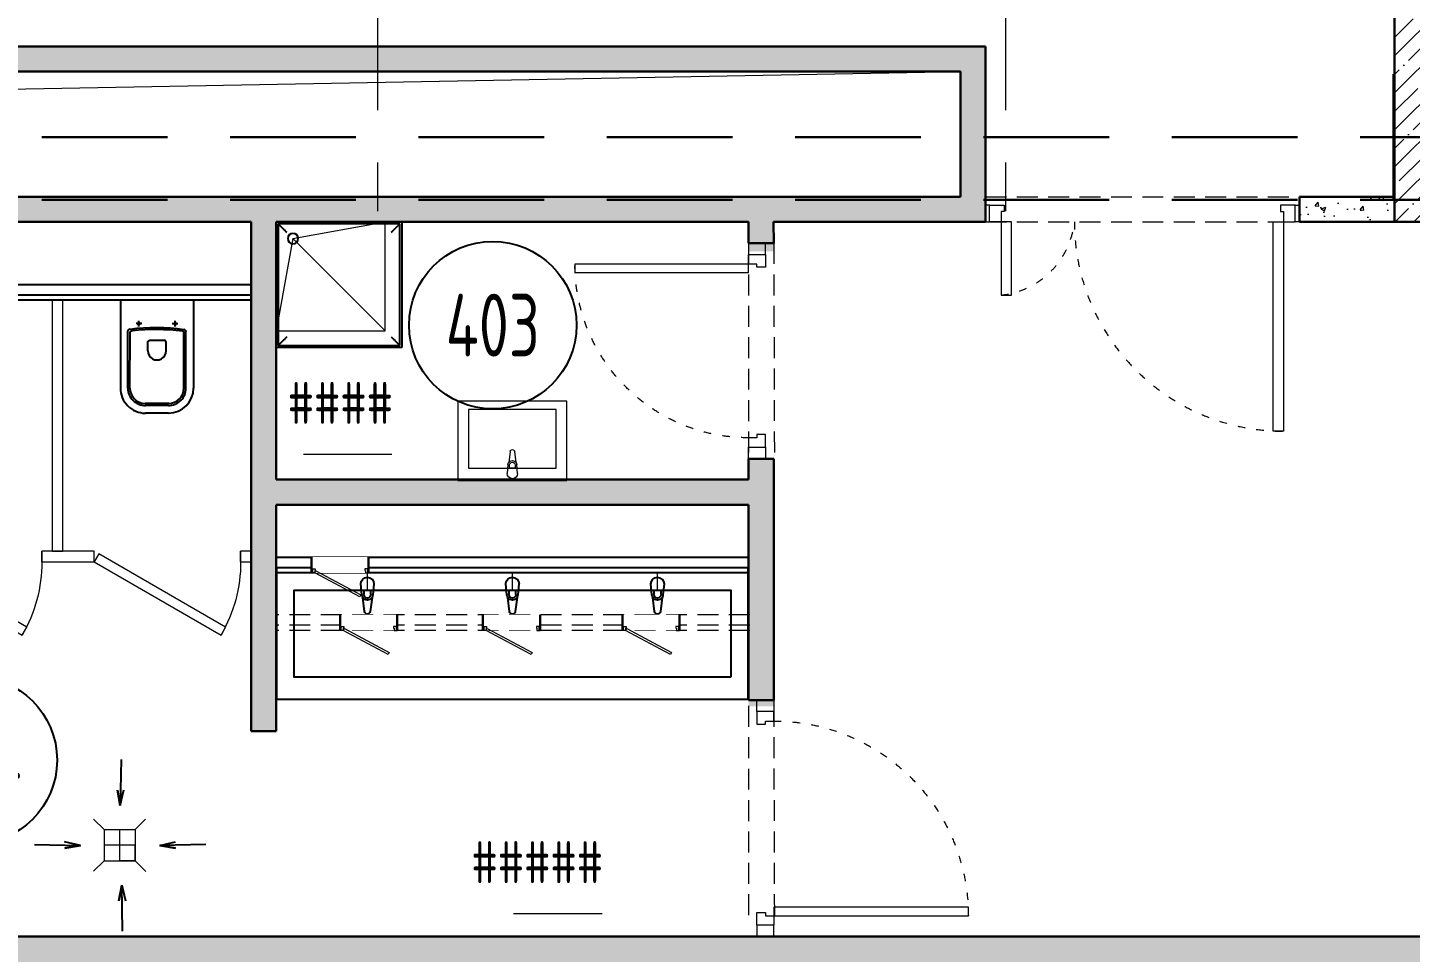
# Model space of a CAD drawing. Header units: millimetres. Extents: x -4447806 to 13389969, y -2188499 to 852203.
# Drawn here: x 4183392 to 4189999, y -597004 to -592587 of the extents above; entities that cross this region are included whole.
import ezdxf
from ezdxf import colors
from ezdxf.entities.mleader import LeaderData, LeaderLine
from ezdxf.enums import TextEntityAlignment as Align
from ezdxf.math import Vec2, Vec3

# ---------------------------------------------------------------- set-up
doc = ezdxf.new("R2010")
doc.units = ezdxf.units.MM
doc.set_wipeout_variables(frame=1)
for name, pattern in [('ACAD_ISO03W100', [30, 12, -18]), ('ADSK_Штриховая_ш2 п1', [3, 2, -1]), ('CENTER', [2, 1.25, -0.25, 0.25, -0.25])]:
    doc.linetypes.add(name, pattern=pattern)
for name, color, linetype, lineweight in [('_TEXT', 189, 'Continuous', 30), ('АР_Двери', 175, 'Continuous', 18), ('АР_Маркер экспликации', 239, 'Continuous', 13), ('АР_Номер помещения', 1, 'Continuous', 25), ('АР_Оси', 195, 'Continuous', 9), ('АР_Отметки', 250, 'Continuous', 15), ('АР_Перегородки газоблок', 165, 'Continuous', 30), ('АР_Перегородки газоблок_Штрих', 165, 'Continuous', 5), ('АР_Перегородки сантехнические', 216, 'Continuous', 9), ('АР_Помещения_площадь', 19, 'Continuous', 9), ('АР_Сущ Несущая стена', 216, 'Continuous', 30), ('АР_тонкая линия', 250, 'Continuous', 0), ('АР_Штриховка монолит', 250, 'Continuous', 9)]:
    doc.layers.add(name, color=color, linetype=linetype, lineweight=lineweight)
doc.layers.add('Ригели', color=4, linetype='ADSK_Штриховая_ш2 п1', lineweight=30, plot=False)
for name, color, linetype in [('ТХ_ВК_оборуд.ТХ', 250, 'Continuous'), ('ТХ_ВК_трапы', 5, 'Continuous'), ('ТХ_сантехника', 253, 'Continuous')]:
    doc.layers.add(name, color=color, linetype=linetype)
doc.styles.add('ISOCPEUR', font='isocpeur.ttf', dxfattribs={"width": 0.7})
doc.styles.get("Standard").update_dxf_attribs({"font": 'arial.ttf'})
pattern_1 = [(50, (3969483.65, -672094.8), (215.17805, -18.82564), [22.5, -247.5]), (355, (3969483.65, -672094.8), (-41.6254, 225.65764), [18, -198]), (100.45144, (3969501.59, -672096.37), (173.55265, 206.832), [19.12206, -210.34263]), (46.1842, (3969483.65, -672034.8), (320.1724, -49.65578), [33.75, -371.25]), (96.63564, (3969510.34, -672038.94), (280.3986, 292.2356), [28.6831, -315.51413]), (351.18416, (3969483.65, -672034.8), (280.3986, 292.2356), [27, -297]), (21, (3969513.65, -672049.8), (179.07212, -120.78567), [22.5, -247.5]), (326, (3969513.65, -672049.8), (72.9946, 217.54501), [18, -198]), (71.45144, (3969528.58, -672059.86), (252.06671, 96.75935), [19.12206, -210.34263]), (37.5, (3969483.654, -672094.8), (3.647957, 99.868156), [0, -195.6, 0, -201, 0, -198.75]), (7.5, (3969483.65, -672094.8), (78.92086, 118.323514), [0, -114.6, 0, -191.1, 0, -75.75]), (327.5, (3969416.754, -672094.8), (160.14673, -6.766462), [0, -75, 0, -234, 0, -310.5]), (317.5, (3969386.75, -672094.8), (174.95585, 30.031495), [0, -97.5, 0, -155.4, 0, -220.5])]
pattern_2 = [(45, (3969483.65, -672094.8), (-88.38835, 88.38835), []), (45, (3969572.04, -672094.8), (-88.38835, 88.38835), [156.25, -31.25, 0, -31.25])]

# ---------------------------------------------------------------- blocks, each defined once
blk = doc.blocks.new('*U227')
for p, q in [((-700, 0), (-700, 50)), ((0, 0), (0, 50))]:
    blk.add_line(p, q)
blk.add_lwpolyline([(0, 0), (-606.2, -350), (-628.1, -312.1), (-21.9, 37.9)], close=True)
blk.add_arc((0, 0), 700, 180, 210)
blk = doc.blocks.new('Полуторная_на лестницу')
for points in [[(75, 80), (75, 1080), (124.9, 1080), (124.9, 80)], [(1375.1, 430), (1375.1, 80), (1425, 80), (1425, 430)]]:
    blk.add_lwpolyline(points, close=True)
for points in [[(0, 0), (0, 80), (20, 80), (20, 0), (0, 0)], [(20, 80), (20, 0), (90, 0), (90, 30), (75, 30), (75, 80), (20, 80)], [(1480, 80), (1480, 0), (1410, 0), (1410, 30), (1425, 30), (1425, 80), (1480, 80)], [(1500, 0), (1500, 80), (1480, 80), (1480, 0), (1500, 0)]]:
    blk.add_lwpolyline(points)
at = {"linetype": 'ACAD_ISO03W100', "ltscale": 3}
for centre, radius, start, end in [((75, 80), 1000, 0, 90), ((1465.4, 39.6), 392.5, 95.90754, 174.09246)]:
    blk.add_arc(centre, radius, start, end, dxfattribs=at)
blk = doc.blocks.new('*U377')
at = {"layer": 'АР_Номер помещения', "color": 7}
blk.add_circle((-21533.7, 852.7), 400, dxfattribs=at)
at = {"layer": 'АР_Помещения_площадь', "color": 7}
blk.add_line((-18529.6, 118.6), (-18952, 118.6), dxfattribs=at)
at = {"color": 7, "style": 'ISOCPEUR', "width": 0.7, "flags": 1}
blk.add_attdef('КАТЕГОРИЯ', (-499.2, -2092.2), '', height=250, dxfattribs=at)
at = {"layer": 'АР_Номер помещения', "color": 7, "style": 'ISOCPEUR', "width": 0.7}
blk.add_attdef('НОМЕР_ПОМЕЩЕНИЯ', text='', height=300, dxfattribs=at).set_placement((-21533.7, 852.7), align=Align.MIDDLE_CENTER)
at = {"layer": 'АР_Помещения_площадь', "color": 7, "lineweight": 30, "width": 0.7, "flags": 104}
blk.add_attdef('ИМЯ_ПОМЕЩЕНИЯ', text='', height=100, dxfattribs=at).set_placement((157.6, 1217.1), align=Align.MIDDLE_CENTER)
at = {"layer": 'АР_Помещения_площадь', "color": 7, "style": 'ISOCPEUR', "width": 0.7}
blk.add_attdef('ПЛОЩАДЬ_ПОМЕЩЕНИЯ', text='', height=200, dxfattribs=at).set_placement((-18524.8, 365.1), align=Align.MIDDLE_RIGHT)
blk = doc.blocks.new('*U365')
at = {"layer": 'АР_Номер помещения', "color": 7}
blk.add_circle((-21260.4, 2610.5), 400, dxfattribs=at)
at = {"layer": 'АР_Помещения_площадь', "color": 7}
blk.add_line((-21741.9, 1992), (-22164.3, 1992), dxfattribs=at)
at = {"color": 7, "style": 'ISOCPEUR', "width": 0.7, "flags": 1}
blk.add_attdef('КАТЕГОРИЯ', (-499.2, -2092.2), '', height=250, dxfattribs=at)
at = {"layer": 'АР_Номер помещения', "color": 7, "style": 'ISOCPEUR', "width": 0.7}
blk.add_attdef('НОМЕР_ПОМЕЩЕНИЯ', text='', height=300, dxfattribs=at).set_placement((-21260.4, 2610.5), align=Align.MIDDLE_CENTER)
at = {"layer": 'АР_Помещения_площадь', "color": 7, "style": 'ISOCPEUR', "width": 0.7}
blk.add_attdef('ПЛОЩАДЬ_ПОМЕЩЕНИЯ', text='', height=200, dxfattribs=at).set_placement((-21737.1, 2238.5), align=Align.MIDDLE_RIGHT)
at = {"layer": 'АР_Помещения_площадь', "color": 7, "lineweight": 30, "width": 0.7, "flags": 104}
blk.add_attdef('ИМЯ_ПОМЕЩЕНИЯ', text='', height=100, dxfattribs=at).set_placement((157.6, 1217.1), align=Align.MIDDLE_CENTER)
blk = doc.blocks.new('_DotSmall')
at = {"color": 0, "linetype": 'ByBlock', "const_width": 0.5}
blk.add_lwpolyline([(-0.0625, 0, 1), (0.0625, 0, 1)], format="xyb", close=True, dxfattribs=at)
blk = doc.blocks.new('Из_буфера30949')
for p, q in [((-600, 0), (-600, 600)), ((-600, 600), (0, 600)), ((0, 600), (0, 0)), ((-590, 590), (-590, 10)), ((-10, 590), (-590, 590)), ((-10, 10), (-10, 590)), ((0, 0), (-600, 0)), ((-590, 10), (-10, 10))]:
    blk.add_line(p, q)
for start, end in [(90, 270), (270, 90)]:
    blk.add_arc((-80, 80), 25, start, end)
for points, knots in [([(-550, 550), (-553.5, 553.6), (-558.7, 558.7), (-565.4, 565.3), (-569.3, 569.3), (-572.2, 572.2), (-575.1, 575.1), (-577.7, 577.7), (-580.1, 580.1), (-582.3, 582.3), (-584.7, 584.7), (-587.1, 587.1), (-589.3, 589.3), (-590, 590), (-590, 590)], [0, 0, 0, 0, 0.166667, 0.25, 0.333333, 0.375, 0.416667, 0.5, 0.541667, 0.583333, 0.666667, 0.75, 0.833333, 1, 1, 1, 1]), ([(-50, 550), (-46.4, 553.5), (-41.3, 558.7), (-34.7, 565.4), (-30.7, 569.3), (-27.8, 572.2), (-24.9, 575.1), (-22.3, 577.7), (-19.9, 580.1), (-17.7, 582.3), (-15.3, 584.7), (-12.9, 587.1), (-10.7, 589.3), (-10, 590), (-10, 590)], [0, 0, 0, 0, 0.166667, 0.25, 0.333333, 0.375, 0.416667, 0.5, 0.541667, 0.583333, 0.666667, 0.75, 0.833333, 1, 1, 1, 1]), ([(-550, 50), (-553.6, 46.5), (-558.7, 41.3), (-565.3, 34.6), (-569.3, 30.7), (-572.2, 27.8), (-575.1, 24.9), (-577.7, 22.3), (-580.1, 19.9), (-582.3, 17.7), (-584.7, 15.3), (-587.1, 12.9), (-589.3, 10.7), (-590, 10), (-590, 10)], [0, 0, 0, 0, 0.166667, 0.25, 0.333333, 0.375, 0.416667, 0.5, 0.541667, 0.583333, 0.666667, 0.75, 0.833333, 1, 1, 1, 1]), ([(-10, 10), (-10, 10), (-10.7, 10.7), (-12.9, 12.9), (-15.3, 15.3), (-17.7, 17.7), (-19.9, 19.9), (-22.3, 22.3), (-24.9, 24.9), (-27.8, 27.8), (-30.7, 30.7), (-34.6, 34.7), (-41.3, 41.3), (-46.5, 46.4), (-50, 50)], [-1, -1, -1, -1, -0.833333, -0.75, -0.666667, -0.583333, -0.541667, -0.5, -0.416667, -0.375, -0.333333, -0.25, -0.166667, 0, 0, 0, 0])]:
    blk.add_open_spline(points, degree=3, knots=knots)
blk = doc.blocks.new('Из_буфера27431')
at = {"linetype": 'Continuous', "lineweight": 5}
for p, q in [((-138.5, 11.1), (-85.6, 17.7)), ((-138.5, 11.1), (-85.6, 17.7)), ((-76.1, 21), (-34.1, 25)), ((-76.1, 21), (-34.1, 25)), ((-59, 13.6), (-73.9, 13.6)), ((-59, 13.6), (-73.9, 13.6)), ((-59, -13.6), (-59, 13.6)), ((-59, -13.6), (-59, 13.6)), ((-85.6, -17.7), (-138.5, -11.1)), ((-85.6, -17.7), (-138.5, -11.1)), ((-34.1, -25), (-76.1, -21)), ((-34.1, -25), (-76.1, -21)), ((-73.9, -13.6), (-59, -13.6)), ((-73.9, -13.6), (-59, -13.6))]:
    blk.add_line(p, q, dxfattribs=at)
for points in [[(0, -260), (-380, -260), (-380, 260), (0, 260)], [(-59, -210), (-339.1, -210), (-339.1, 210), (-59, 210)], [(-59, -210), (-339.1, -210), (-339.1, 210), (-59, 210)]]:
    blk.add_lwpolyline(points, close=True, dxfattribs=at)
for centre, radius, start, end in [((-137.1, 0), 11.2, 97.13892, 262.86108), ((-137.1, 0), 11.2, 97.13892, 262.86108), ((-74.2, 0), 21.1, 122.77103, 237.22897), ((-74.2, 0), 21.1, 122.77103, 237.22897), ((-73.9, 0), 13.6, 90, 270), ((-73.9, 0), 13.6, 90, 270), ((-74.2, 0), 21.1, 95.16961, 122.77103), ((-74.2, 0), 21.1, 95.16961, 122.77103), ((-34.1, 0), 25, 270, 90), ((-34.1, 0), 25, 270, 90), ((-74.2, 0), 21.1, 237.22897, 264.83039), ((-74.2, 0), 21.1, 237.22897, 264.83039)]:
    blk.add_arc(centre, radius, start, end, dxfattribs=at)
blk = doc.blocks.new('унитаз поликлиники')
for p, q in [((0, 175), (0, -175)), ((0, 175), (420, 175)), ((420, 138.7), (149.6, 138.7)), ((125.6, 86.7), (99.5, 86.7)), ((112.4, 73.1), (112.4, 100.2)), ((420, 129), (156.8, 128.7)), ((191.9, -33.7), (191.9, 33.7)), ((242.4, 43.7), (201.9, 43.7)), ((494, 57.1), (494, -57.1)), ((504, 55), (504, -55)), ((540, 55), (540, -55)), ((242.4, -43.7), (201.9, -43.7)), ((125.5, -86.5), (99.4, -86.5)), ((112.3, -73), (112.3, -100.1)), ((420, -129), (155.2, -128.7)), ((0, -175), (420, -175)), ((420, -139), (147.9, -138.7))]:
    blk.add_line(p, q)
for centre, radius, start, end in [((420, 55), 120, 0, 90), ((420.5, 55.2), 83.5, 359.86187, 90.33349), ((420, 55), 74, 0, 90), ((242.4, 0), 43.7, 270, 90), ((420, -55), 120, 270, 0), ((420, -55), 84, 270, 0), ((420, -55), 74, 270, 358.40182)]:
    blk.add_arc(centre, radius, start, end)
at = {"extrusion": (0, 0, -1)}
for centre, major_axis, ratio, start_param, end_param in [((149.5, 127.3), (-5.6, -10.5), 0.821373, 1.269211, 2.570669), ((112.4, 86.8), (3.55, 3.55), 1, 5.504025, 11.78721), ((1158.1, 0), (-731, -726.4), 0.993775, 0.659849, 0.910919), ((984.1, 0), (-23.4, -941.4), 0.89728, 1.422258, 1.677847), ((154.4, 119.8), (-5.61, -7.72), 0.798093, 1.232924, 2.686723), ((201.9, -33.5), (4.12, -9.49), 0.964797, 0.42926, 1.943413), ((147.9, -127.5), (5.4, -10.4), 0.836443, 0.56114, 1.877577), ((155.2, -117.5), (5.3, -10.4), 0.842984, 0.549902, 1.8819)]:
    blk.add_ellipse(centre, major_axis=major_axis, ratio=ratio, start_param=start_param, end_param=end_param, dxfattribs=at)
for centre, major_axis, ratio, start_param, end_param in [((201.9, 33.5), (4.12, 9.49), 0.964797, 0.42926, 1.943413), ((112.3, -86.6), (3.54, -3.55), 1, 5.504025, 11.78721)]:
    blk.add_ellipse(centre, major_axis=major_axis, ratio=ratio, start_param=start_param, end_param=end_param)
blk = doc.blocks.new('*U600')
for points in [[(-55, -80), (-55, 0), (-115, 0), (-115, -40), (-100, -40), (-100, -80), (-55, -80)], [(0, 0), (0, -80), (-55, -80), (-55, 0), (0, 0)], [(-1130, 0), (-1130, -80), (-1075, -80), (-1075, 0), (-1130, 0)], [(-1075, -80), (-1075, 0), (-1015, 0), (-1015, -40), (-1030, -40), (-1030, -80), (-1075, -80)]]:
    blk.add_lwpolyline(points)
blk.add_lwpolyline([(-100, -80), (-100, -1010), (-140, -1010), (-140, -80)], close=True)
at = {"linetype": 'ACAD_ISO03W100', "ltscale": 3}
blk.add_arc((-100, -80), 930, 180, 270, dxfattribs=at)
blk = doc.blocks.new('*U602')
blk.add_lwpolyline([(100, 80), (100, 910), (140, 910), (140, 80)], close=True)
for points in [[(0, 0), (0, 80), (55, 80), (55, 0), (0, 0)], [(55, 80), (55, 0), (115, 0), (115, 40), (100, 40), (100, 80), (55, 80)], [(975, 80), (975, 0), (915, 0), (915, 40), (930, 40), (930, 80), (975, 80)], [(1030, 0), (1030, 80), (975, 80), (975, 0), (1030, 0)]]:
    blk.add_lwpolyline(points)
at = {"linetype": 'ACAD_ISO03W100', "ltscale": 3}
blk.add_arc((100, 80), 830, 0, 90, dxfattribs=at)
blk = doc.blocks.new('Из_буфера31843')
for p, q in [((365.8, 166.1), (359.2, 113.1)), ((394.6, 113.1), (388, 166.1)), ((915.8, 166.1), (909.2, 113.1)), ((944.6, 113.1), (938, 166.1)), ((1465.7, 166.1), (1459.1, 113.1)), ((1494.5, 113.1), (1487.9, 166.1)), ((355.9, 103.6), (351.9, 61.7)), ((363.3, 86.6), (363.3, 101.5)), ((390.5, 86.6), (363.3, 86.6)), ((390.5, 101.5), (390.5, 86.6)), ((401.9, 61.7), (397.9, 103.6)), ((905.9, 103.6), (901.9, 61.7)), ((913.3, 86.6), (913.3, 101.5)), ((940.5, 86.6), (913.3, 86.6)), ((940.5, 101.5), (940.5, 86.6)), ((951.9, 61.7), (947.9, 103.6)), ((1455.8, 103.6), (1451.8, 61.7)), ((1463.2, 86.6), (1463.2, 101.5)), ((1490.4, 86.6), (1463.2, 86.6)), ((1490.4, 101.5), (1490.4, 86.6)), ((1501.8, 61.7), (1497.8, 103.6))]:
    blk.add_line(p, q)
at = {"lineweight": 13, "ltscale": 500}
for p, q in [((376.9, 85), (376.9, 22.5)), ((926.9, 85), (926.9, 22.5)), ((1476.9, 85), (1476.9, 22.5))]:
    blk.add_line(p, q, dxfattribs=at)
for points in [[(1819.9, 500), (33.9, 500), (33.9, 0), (1819.9, 0)], [(1754.9, 415), (98.9, 415), (98.9, 85), (1754.9, 85)]]:
    blk.add_lwpolyline(points, close=True)
for centre, major_axis, start_param, end_param in [((376.9, 164.7), (-7.91, 7.91), 4.051589, 6.943986), ((926.9, 164.7), (-7.91, 7.91), 4.051589, 6.943986), ((1476.8, 164.7), (-7.91, 7.91), 4.051589, 6.943986), ((376.9, 101.7), (-14.9, -14.9), -1.35736, -0.875625), ((376.9, 101.7), (-14.9, 14.9), 4.498953, 6.496621), ((376.9, 101.5), (-9.62, 9.62), 3.926991, 7.068583), ((376.9, 101.7), (-14.9, 14.9), 4.017217, 4.498953), ((926.9, 101.7), (-14.9, -14.9), -1.35736, -0.875625), ((926.9, 101.7), (-14.9, 14.9), 4.498953, 6.496621), ((926.9, 101.5), (-9.62, 9.62), 3.926991, 7.068583), ((926.9, 101.7), (-14.9, 14.9), 4.017217, 4.498953), ((1476.8, 101.7), (-14.9, -14.9), -1.35736, -0.875625), ((1476.8, 101.7), (-14.9, 14.9), 4.498953, 6.496621), ((1476.8, 101.5), (-9.62, 9.62), 3.926991, 7.068583), ((1476.8, 101.7), (-14.9, 14.9), 4.017217, 4.498953), ((376.9, 61.7), (-17.7, -17.7), -0.785398, 2.356194), ((926.9, 61.7), (-17.7, -17.7), -0.785398, 2.356194), ((1476.8, 61.7), (-17.7, -17.7), -0.785398, 2.356194)]:
    blk.add_ellipse(centre, major_axis=major_axis, ratio=1, start_param=start_param, end_param=end_param)
blk = doc.blocks.new('A$C3079c8b3')
at = {"layer": 'АР_Перегородки газоблок', "color": 0, "lineweight": 25, "ltscale": 100}
for points in [[(0, -298.8), (2800.3, -298.8)], [(0, -348.8), (2800.3, -348.8)], [(2800.3, -373.8), (0, -373.8)]]:
    blk.add_lwpolyline(points, dxfattribs=at)
blk = doc.blocks.new('A$Cf7807619')
at = {"layer": 'АР_Перегородки газоблок', "color": 0, "lineweight": 25, "ltscale": 100}
for points in [[(0, -250.4), (2257.1, -250.1)], [(0, -300.4), (2257.1, -300.1)], [(2257.1, -325.1), (0, -325.4)]]:
    blk.add_lwpolyline(points, dxfattribs=at)
blk = doc.blocks.new('Трап ТХ')
at = {"layer": 'ТХ_ВК_трапы', "color": 5, "lineweight": 0}
for p, q in [((305243.2, -196674.3), (305292.9, -196724.5)), ((305491.2, -196675.5), (305442.2, -196724.5)), ((305292.9, -196724.5), (305292.9, -196874.5)), ((305292.9, -196724.5), (305442.2, -196724.5)), ((305367.6, -196874.5), (305367.6, -196724.5)), ((305442.2, -196724.5), (305442.2, -196874.5)), ((305442.2, -196799.5), (305292.9, -196799.5)), ((305442.2, -196874.5), (305442.2, -196799.5)), ((305243.2, -196924.3), (305292.9, -196874.5)), ((305292.9, -196874.5), (305442.2, -196874.5)), ((305442.2, -196874.5), (305367.6, -196874.5)), ((305493.2, -196925.5), (305442.2, -196874.5))]:
    blk.add_line(p, q, dxfattribs=at)
blk = doc.blocks.new('A$C985b353d')
at = {"layer": 'ТХ_ВК_трапы', "ltscale": 100}
for p, q in [((6.4, 408.7), (2.2, 189.2)), ((2.2, 189.2), (-11.2, 263.5)), ((-11.2, 263.5), (2.2, 189.2)), ((2.2, 189.2), (19.8, 264.3)), ((-407.4, 3.3), (-187.9, -0.9)), ((-187.9, -0.9), (-263, 16.7)), ((192.3, -0.9), (267.4, 16.7)), ((411.8, 3.3), (192.3, -0.9)), ((-187.9, -0.9), (-262.2, -14.3)), ((-262.2, -14.3), (-187.9, -0.9)), ((192.3, -0.9), (266.6, -14.3)), ((266.6, -14.3), (192.3, -0.9)), ((9.7, -190.8), (-3.8, -265.2)), ((-3.8, -265.2), (9.7, -190.8)), ((13.8, -410.3), (9.7, -190.8)), ((9.7, -190.8), (27.3, -265.9))]:
    blk.add_line(p, q, dxfattribs=at)
blk = doc.blocks.new('A$Ccaf15605')
at = {"layer": 'ТХ_сантехника', "lineweight": 13, "ltscale": 500}
for p, q in [((0, 0), (-80, 440)), ((440, 440), (0, 0)), ((0, 0), (440, -80))]:
    blk.add_line(p, q, dxfattribs=at)
for points in [[(520, 520), (-80, 520), (-80, -80), (520, -80)], [(440, 440), (-80, 440), (-80, -80), (440, -80)]]:
    blk.add_lwpolyline(points, close=True, dxfattribs=at)
blk.add_circle((0, 0), 25, dxfattribs=at)
blk = doc.blocks.new('*U718')
at = {"color": 7}
blk.add_wipeout([(-565, 60), (445, 60), (445, -218), (-565, -218)], dxfattribs=at)
for p, q in [((-530, 60), (-565, 60)), ((-550, 60), (-550, -10)), ((-550, -10), (-550, 60)), ((-510, 60), (-530, 60)), ((-510, 20), (-510, 60)), ((-500, 20), (-510, 20)), ((-500, -10), (-500, 20)), ((380, -10), (380, 20)), ((380, 20), (390, 20)), ((390, 20), (390, 60)), ((390, 60), (410, 60)), ((410, 60), (445, 60)), ((430, 60), (430, -10)), ((430, -10), (430, 60)), ((-565, -10), (-530, -10)), ((-530, -10), (-500, -10)), ((410, -10), (380, -10)), ((445, -10), (410, -10))]:
    blk.add_line(p, q)
at = {"lineweight": 30}
for p, q in [((-565, 60), (-565, -218)), ((445, 60), (445, -218))]:
    blk.add_line(p, q, dxfattribs=at)
blk.add_lwpolyline([(389, 60), (370, 25), (-424, 448), (-406, 483)], close=True)

msp = doc.modelspace()

# ---------------------------------------------------------------- hatches: boundary and pattern name
at = {"layer": 'АР_Перегородки газоблок_Штрих', "ltscale": 100}
h = msp.add_hatch(dxfattribs=at)
h.set_pattern_fill('AR-CONC', color=256, scale=30)
h.set_pattern_definition([(50, (3969483.65, -671994.8), (215.17805, -18.82564), [22.5, -247.5]), (355, (3969483.65, -671994.8), (-41.6254, 225.65764), [18, -198]), (100.45144, (3969501.59, -671996.37), (173.55265, 206.832), [19.12206, -210.34263]), (46.1842, (3969483.65, -671934.8), (320.1724, -49.65578), [33.75, -371.25]), (96.63564, (3969510.34, -671938.94), (280.3986, 292.2356), [28.6831, -315.51413]), (351.18416, (3969483.65, -671934.8), (280.3986, 292.2356), [27, -297]), (21, (3969513.65, -671949.8), (179.07212, -120.78567), [22.5, -247.5]), (326, (3969513.65, -671949.8), (72.9946, 217.54501), [18, -198]), (71.45144, (3969528.58, -671959.86), (252.06671, 96.75935), [19.12206, -210.34263]), (37.5, (3969483.654, -671994.8), (3.647957, 99.868156), [0, -195.6, 0, -201, 0, -198.75]), (7.5, (3969483.65, -671994.8), (78.92086, 118.323514), [0, -114.6, 0, -191.1, 0, -75.75]), (327.5, (3969416.754, -671994.8), (160.14673, -6.766462), [0, -75, 0, -234, 0, -310.5]), (317.5, (3969386.75, -671994.8), (174.95585, 30.031495), [0, -97.5, 0, -155.4, 0, -220.5])])
h.paths.add_polyline_path([(4187968.816, -592676.331), (4182064.207, -592676.331), (4182064.207, -592796.331), (4187848.816, -592796.331), (4187848.816, -593514.469), (4187968.816, -593514.469)])
h.paths.add_polyline_path([(4182064.207, -592676.331), (4181659.269, -592676.331), (4181659.269, -592796.331), (4182064.207, -592796.331)])
h = msp.add_hatch(dxfattribs=at)
h.set_pattern_fill('AR-CONC', color=256, scale=30)
h.set_pattern_definition(pattern_1)
h.paths.add_polyline_path([(4186956.994, -594646.086), (4186836.994, -594646.086), (4186836.633, -594745.72), (4184579.588, -594746.086), (4184579.588, -593514.469), (4186836.678, -593514.469), (4186836.994, -593654.94), (4186956.994, -593654.647), (4186956.679, -593514.469), (4187968.751, -593514.469), (4187968.882, -593394.469), (4181812.005, -593394.407), (4181659.269, -593394.4), (4181659.269, -593514.354), (4184459.588, -593514.469), (4184459.588, -595948.379), (4184574.73, -595948.379), (4184579.588, -595943.52), (4184579.588, -594866.087), (4186836.599, -594866.086), (4186836.994, -595829.139), (4186956.994, -595829.091)])
h = msp.add_hatch(dxfattribs=at)
h.set_pattern_fill('AR-CONC', color=256, scale=30)
h.set_pattern_definition(pattern_1)
h.paths.add_polyline_path([(4189924.269, -593394.469), (4189468.8, -593394.469), (4189468.816, -593514.469), (4189924.269, -593514.469)])
at = {"layer": 'АР_Штриховка монолит', "ltscale": 100}
h = msp.add_hatch(dxfattribs=at)
h.set_pattern_fill('ANSI35', color=256, scale=500)
h.set_pattern_definition(pattern_2)
h.paths.add_polyline_path([(4215859.269, -585444.115), (4181359.269, -585444.115), (4181359.269, -589409.115), (4181359.269, -589609.115), (4181359.269, -596929.115), (4181459.269, -596929.115), (4181459.269, -598186.633), (4181659.269, -598186.633), (4181659.269, -597229.115), (4185414.269, -597229.115), (4185414.269, -598411.633), (4185614.269, -598411.633), (4185614.269, -597229.115), (4192614.269, -597229.115), (4192614.269, -596929.115), (4181659.269, -596929.115), (4181659.269, -585744.115), (4215859.269, -585744.115)])
h = msp.add_hatch(dxfattribs=at)
h.set_pattern_fill('ANSI35', color=256, scale=500)
h.set_pattern_definition(pattern_2)
h.paths.add_polyline_path([(4190224.269, -585744.115), (4189924.269, -585744.115), (4189924.269, -593514.469), (4190224.269, -593514.469)])

# ---------------------------------------------------------------- linework, layer by layer
at = {"layer": 'АР_Оси', "linetype": 'CENTER', "ltscale": 1000}
for p, q in [((4185064.207, -537731.646), (4185064.207, -593463.994)), ((4188064.207, -537731.646), (4188064.207, -593463.994)), ((4151930.513, -596929.115), (4235527.678, -596929.115))]:
    msp.add_line(p, q, dxfattribs=at)
at = {"layer": 'АР_Перегородки газоблок', "ltscale": 100}
for p, q in [((4187968.816, -592676.331), (4187968.816, -593394.469)), ((4187848.816, -593394.469), (4187848.816, -592796.331))]:
    msp.add_line(p, q, dxfattribs=at)
for points in [[(4181659.269, -592676.331), (4187968.816, -592676.331)], [(4187709.114, -592796.331), (4181659.269, -592796.331)], [(4187848.816, -592796.331), (4187548.816, -592796.331)], [(4181659.269, -593394.469), (4187681.213, -593394.469)], [(4187548.816, -593394.469), (4187848.816, -593394.469)], [(4187968.816, -593394.469), (4187968.816, -593514.469)], [(4187968.816, -593394.469), (4187968.816, -593394.469)], [(4189468.816, -593514.469), (4189468.8, -593394.469)], [(4189468.8, -593394.469), (4189924.269, -593394.469)], [(4181659.269, -593514.469), (4184459.588, -593514.469)], [(4184459.588, -595948.379), (4184459.588, -593514.469)], [(4184579.588, -593514.409), (4186836.678, -593514.409)], [(4184579.588, -593514.469), (4184579.588, -594746.086)], [(4186836.994, -593616.086), (4186836.678, -593514.469)], [(4186956.679, -593514.469), (4187968.816, -593514.469)], [(4186956.679, -593514.469), (4186956.994, -593615.793)], [(4189468.816, -593514.469), (4189924.269, -593514.469)], [(4186956.994, -593615.793), (4186836.994, -593616.086)], [(4186836.633, -594746.086), (4186836.599, -594646.086), (4186956.994, -594646.086)], [(4186956.994, -594646.086), (4186956.994, -595799.091)], [(4184579.588, -594746.086), (4186836.633, -594746.086)], [(4184579.588, -594866.086), (4186836.599, -594866.086)], [(4184579.588, -594866.087), (4184579.588, -595948.379)], [(4186836.994, -595799.139), (4186836.675, -594866.086)], [(4186956.994, -595799.091), (4186836.994, -595799.139)], [(4184579.588, -595948.379), (4184459.588, -595948.379)]]:
    msp.add_lwpolyline(points, dxfattribs=at)
at = {"layer": 'АР_Перегородки сантехнические', "lineweight": 0}
for points in [[(4183559.588, -593888.319), (4183509.588, -593888.319), (4183509.588, -595088.319), (4183559.588, -595088.319)], [(4183709.588, -595138.319), (4183709.588, -595088.319), (4183459.588, -595088.319), (4183459.588, -595138.319)], [(4184459.588, -595138.319), (4184459.588, -595088.319), (4184409.588, -595088.319), (4184409.588, -595138.319)]]:
    msp.add_lwpolyline(points, close=True, dxfattribs=at)
at = {"layer": 'АР_Сущ Несущая стена', "ltscale": 100}
for p, q in [((4189924.269, -585744.115), (4189924.269, -593514.469)), ((4189924.269, -593514.469), (4190224.269, -593514.469)), ((4181659.269, -596929.115), (4192614.269, -596929.115))]:
    msp.add_line(p, q, dxfattribs=at)
at = {"layer": 'АР_тонкая линия', "linetype": 'ADSK_Штриховая_ш2 п1', "ltscale": 50}
for p, q in [((4187968.816, -593394.469), (4189468.816, -593394.469)), ((4187968.816, -593514.469), (4189468.816, -593514.469)), ((4186836.994, -593616.086), (4186836.599, -594646.086)), ((4186956.994, -593615.793), (4186960.194, -594646.086)), ((4186836.995, -595826.908), (4186836.599, -596856.908)), ((4186956.994, -595826.615), (4186960.194, -596856.908))]:
    msp.add_line(p, q, dxfattribs=at)
at = {"layer": 'АР_тонкая линия', "color": 18, "ltscale": 100, "true_color": 0x000000}
msp.add_lwpolyline([(4182079.207, -593394.551), (4182179.208, -592901.339), (4187850.642, -592796.331)], dxfattribs=at)
at = {"layer": 'АР_тонкая линия', "linetype": 'ADSK_Штриховая_ш2 п1', "ltscale": 50}
for points in [[(4186842.458, -595391.79), (4184579.589, -595391.73)], [(4186842.458, -595441.79), (4184579.588, -595441.73)], [(4186842.457, -595466.79), (4184579.588, -595466.73)]]:
    msp.add_lwpolyline(points, dxfattribs=at)
at = {"layer": 'Ригели', "ltscale": 300}
for p, q in [((4189919.269, -593409.115), (4189919.269, -585744.115)), ((4181659.269, -593109.115), (4215859.269, -593109.115)), ((4181659.269, -593409.115), (4215859.269, -593409.115))]:
    msp.add_line(p, q, dxfattribs=at)

# ---------------------------------------------------------------- block references
at = {"lineweight": 13, "ltscale": 500, "rotation": 270}
msp.add_blockref('A$Ccaf15605', (4184659.588, -593594.469), dxfattribs=at)
at = {"layer": '_TEXT', "ltscale": 500}
for name, p in [('A$C3079c8b3', (4181659.269, -593514.469)), ('A$Cf7807619', (4184579.588, -594866.087))]:
    msp.add_blockref(name, p, dxfattribs=at)
at = {"layer": 'АР_Двери', "rotation": 180}
msp.add_blockref('Полуторная_на лестницу', (4189468.816, -593434.469), dxfattribs=at)
at = {"layer": 'АР_Двери', "xscale": -1, "rotation": 90}
for name, p in [('*U602', (4186916.994, -593616.086)), ('*U600', (4186876.994, -596929.115))]:
    msp.add_blockref(name, p, dxfattribs=at)
at = {"layer": 'АР_Двери', "lineweight": 30, "xscale": -1}
for p in [(4182759.588, -595138.319), (4183709.588, -595138.319)]:
    msp.add_blockref('*U227', p, dxfattribs=at)
at = {"layer": 'АР_Маркер экспликации', "color": 7}
ref = msp.add_blockref('*U365', (4206874.624, -596618.452), dxfattribs=at)
ref.add_attrib('НОМЕР_ПОМЕЩЕНИЯ', '403', dxfattribs={"layer": 'АР_Номер помещения', "color": 7, "height": 300, "style": 'ISOCPEUR', "width": 0.7}).set_placement((4185614.269, -594007.938), align=Align.MIDDLE_CENTER)
ref.add_attrib('ПЛОЩАДЬ_ПОМЕЩЕНИЯ', '####', dxfattribs={"layer": 'АР_Помещения_площадь', "color": 7, "height": 200, "style": 'ISOCPEUR', "width": 0.7}).set_placement((4185137.564, -594379.948), align=Align.MIDDLE_RIGHT)
ref = msp.add_blockref('*U377', (4204666.085, -596938.863), dxfattribs=at)
ref.add_attrib('НОМЕР_ПОМЕЩЕНИЯ', '404', dxfattribs={"layer": 'АР_Номер помещения', "color": 7, "height": 300, "style": 'ISOCPEUR', "width": 0.7}).set_placement((4183132.408, -596086.137), align=Align.MIDDLE_CENTER)
ref.add_attrib('ПЛОЩАДЬ_ПОМЕЩЕНИЯ', '#####', dxfattribs={"layer": 'АР_Помещения_площадь', "color": 7, "height": 200, "style": 'ISOCPEUR', "width": 0.7}).set_placement((4186141.329, -596573.792), align=Align.MIDDLE_RIGHT)
at = {"layer": 'АР_тонкая линия', "ltscale": 500}
msp.add_blockref('A$C985b353d', (4183831.493, -596492.456), dxfattribs=at)
at = {"layer": 'ТХ_ВК_оборуд.ТХ'}
msp.add_blockref('Трап ТХ', (3878463.934, -399692.928), dxfattribs=at)
at = {"layer": 'ТХ_сантехника', "ltscale": 75, "rotation": 180}
msp.add_blockref('Из_буфера30949', (4184579.588, -593514.469), dxfattribs=at)
at = {"layer": 'ТХ_сантехника', "rotation": 270}
msp.add_blockref('унитаз поликлиники', (4184009.583, -593888.319), dxfattribs=at)
at = {"layer": 'ТХ_сантехника', "ltscale": 100, "xscale": -1, "rotation": 90}
msp.add_blockref('Из_буфера27431', (4185708.074, -594750.454), dxfattribs=at)
at = {"layer": 'ТХ_сантехника', "xscale": -1.260271784328809, "yscale": 1.260271784328809, "zscale": 1.260271784328809, "rotation": 180}
msp.add_blockref('Из_буфера31843', (4184540.044, -595166.462), dxfattribs=at)

# ---------------------------------------------------------------- leaders
at = {"layer": 'АР_Отметки'}
ml = msp.add_multileader_mtext('Standard', dxfattribs=at)
ml.set_content('+15,850', color=256, style='ISOCPEUR')
ml.set_leader_properties(color=256, linetype='Continuous', lineweight=-1)
ml.set_arrow_properties(name='DOTSMALL')
ml.build(insert=Vec2(0, 0))
ml.multileader.update_dxf_attribs({"has_text_frame": 1, "text_left_attachment_type": 4, "text_right_attachment_type": 4, "dogleg_length": 100, "arrow_head_size": 180})
ctx = ml.context
ctx.base_point, ctx.char_height, ctx.arrow_head_size, ctx.landing_gap_size, ctx.plane_origin = Vec3(4314839.319, -596144.756), 250, 180, 50, Vec3(4313536.073, -597352.361)
ctx.left_attachment, ctx.right_attachment = 4, 4
notes = []
notes.append((ctx, [(0, (0, 0, 0), (0, 0), (1, 0), 1, [])]))
ctx.mtext.insert, ctx.mtext.width, ctx.mtext.defined_height, ctx.mtext.line_spacing_style, ctx.mtext.flow_direction = Vec3(4314889.319, -595811.422), 696.0353, 776.461, 2, 5
ml = msp.add_multileader_mtext('Standard', dxfattribs=at)
ml.set_content('+15,850', color=256, style='ISOCPEUR')
ml.set_leader_properties(color=256, linetype='Continuous', lineweight=-1)
ml.set_arrow_properties(name='DOTSMALL')
ml.build(insert=Vec2(0, 0))
ml.multileader.update_dxf_attribs({"has_text_frame": 1, "text_left_attachment_type": 4, "text_right_attachment_type": 4, "dogleg_length": 100, "arrow_head_size": 180})
ctx = ml.context
ctx.base_point, ctx.char_height, ctx.arrow_head_size, ctx.landing_gap_size, ctx.plane_origin = Vec3(4350803.581, -596557.38), 250, 180, 50, Vec3(4351728.583, -598900.969)
ctx.left_attachment, ctx.right_attachment = 4, 4
notes.append((ctx, [(0, (0, 0, 0), (0, 0), (1, 0), 1, [])]))
ctx.mtext.insert, ctx.mtext.width, ctx.mtext.line_spacing_style, ctx.mtext.flow_direction = Vec3(4350853.581, -596224.046), 852.69703, 2, 5
ml = msp.add_multileader_mtext('Standard', dxfattribs=at)
ml.set_content('+11,750', color=256, style='ISOCPEUR')
ml.set_leader_properties(color=256, linetype='Continuous', lineweight=-1)
ml.set_arrow_properties(name='DOTSMALL')
ml.build(insert=Vec2(0, 0))
ml.multileader.update_dxf_attribs({"has_text_frame": 1, "text_left_attachment_type": 4, "text_right_attachment_type": 4, "dogleg_length": 100, "arrow_head_size": 180})
ctx = ml.context
ctx.base_point, ctx.char_height, ctx.arrow_head_size, ctx.landing_gap_size, ctx.plane_origin = Vec3(4217189.591, -595802.972), 250, 180, 50, Vec3(4217668.708, -598422.096)
ctx.left_attachment, ctx.right_attachment = 4, 4
notes.append((ctx, [(0, (0, 0, 0), (0, 0), (1, 0), 1, [])]))
ctx.mtext.insert, ctx.mtext.width, ctx.mtext.line_spacing_style, ctx.mtext.flow_direction = Vec3(4217239.591, -595469.639), 852.69703, 2, 5
ml = msp.add_multileader_mtext('Standard', dxfattribs=at)
ml.set_content('+12,200', color=256, style='ISOCPEUR')
ml.set_leader_properties(color=256, linetype='Continuous', lineweight=-1)
ml.set_arrow_properties(name='DOTSMALL')
ml.build(insert=Vec2(0, 0))
ml.multileader.update_dxf_attribs({"has_text_frame": 1, "text_left_attachment_type": 4, "text_right_attachment_type": 4, "dogleg_length": 100, "arrow_head_size": 180})
ctx = ml.context
ctx.base_point, ctx.char_height, ctx.arrow_head_size, ctx.landing_gap_size, ctx.plane_origin, ctx.plane_x_axis, ctx.plane_y_axis = Vec3(4194345.654, -603413.45), 250, 180, 50, Vec3(4206493.181, -578177.533), Vec3(0, 1), Vec3(-1, 0)
ctx.left_attachment, ctx.right_attachment = 4, 4
notes.append((ctx, [(0, (0, 0, 0), (0, 0), (1, 0), 1, [])]))
ctx.mtext.insert, ctx.mtext.text_direction, ctx.mtext.rotation, ctx.mtext.width, ctx.mtext.line_spacing_style, ctx.mtext.flow_direction = Vec3(4194012.32, -603363.45), Vec3(0, 1), 1.57079633, 852.69703, 2, 5
ml = msp.add_multileader_mtext('Standard', dxfattribs=at)
ml.set_content('+12,200', color=256, style='ISOCPEUR')
ml.set_leader_properties(color=256, linetype='Continuous', lineweight=-1)
ml.set_arrow_properties(name='DOTSMALL')
ml.build(insert=Vec2(0, 0))
ml.multileader.update_dxf_attribs({"has_text_frame": 1, "text_left_attachment_type": 4, "text_right_attachment_type": 4, "dogleg_length": 100, "arrow_head_size": 180})
ctx = ml.context
ctx.base_point, ctx.char_height, ctx.arrow_head_size, ctx.landing_gap_size, ctx.plane_origin, ctx.plane_x_axis, ctx.plane_y_axis = Vec3(4203973.128, -603306.386), 250, 180, 50, Vec3(4216120.655, -578070.469), Vec3(0, 1), Vec3(-1, 0)
ctx.left_attachment, ctx.right_attachment = 4, 4
notes.append((ctx, [(0, (0, 0, 0), (0, 0), (1, 0), 1, [])]))
ctx.mtext.insert, ctx.mtext.text_direction, ctx.mtext.rotation, ctx.mtext.width, ctx.mtext.line_spacing_style, ctx.mtext.flow_direction = Vec3(4203639.795, -603256.386), Vec3(0, 1), 1.57079633, 852.69703, 2, 5
ml = msp.add_multileader_mtext('Standard', dxfattribs=at)
ml.set_content('+11,900', color=256, style='ISOCPEUR')
ml.set_leader_properties(color=256, linetype='Continuous', lineweight=-1)
ml.set_arrow_properties(name='DOTSMALL')
ml.build(insert=Vec2(0, 0))
ml.multileader.update_dxf_attribs({"has_text_frame": 1, "text_left_attachment_type": 4, "text_right_attachment_type": 4, "dogleg_length": 100, "arrow_head_size": 180})
ctx = ml.context
ctx.base_point, ctx.char_height, ctx.arrow_head_size, ctx.landing_gap_size, ctx.plane_origin = Vec3(4224115.308, -615082.206), 250, 180, 50, Vec3(4249351.225, -627229.733)
ctx.left_attachment, ctx.right_attachment = 4, 4
notes.append((ctx, [(0, (0, 0, 0), (0, 0), (1, 0), 1, [])]))
ctx.mtext.insert, ctx.mtext.rotation, ctx.mtext.width, ctx.mtext.line_spacing_style, ctx.mtext.flow_direction = Vec3(4224165.308, -614748.873), 6.28318531, 852.69703, 2, 5
ml = msp.add_multileader_mtext('Standard', dxfattribs=at)
ml.set_content('+19,400', color=256, style='ISOCPEUR')
ml.set_leader_properties(color=256, linetype='Continuous', lineweight=-1)
ml.set_arrow_properties(name='DOTSMALL')
ml.build(insert=Vec2(0, 0))
ml.multileader.update_dxf_attribs({"has_text_frame": 1, "text_left_attachment_type": 4, "text_right_attachment_type": 4, "dogleg_length": 100, "arrow_head_size": 180})
ctx = ml.context
ctx.base_point, ctx.char_height, ctx.arrow_head_size, ctx.landing_gap_size, ctx.plane_origin = Vec3(4450756.444, -595515.647), 250, 180, 50, Vec3(4450759.419, -597703.001)
ctx.left_attachment, ctx.right_attachment = 4, 4
notes.append((ctx, [(0, (0, 0, 0), (0, 0), (1, 0), 1, [])]))
ctx.mtext.insert, ctx.mtext.width, ctx.mtext.defined_height, ctx.mtext.line_spacing_style, ctx.mtext.flow_direction = Vec3(4450806.444, -595182.313), 696.0353, 776.461, 2, 5
ml = msp.add_multileader_mtext('Standard', dxfattribs=at)
ml.set_content('+19,400', color=256, style='ISOCPEUR')
ml.set_leader_properties(color=256, linetype='Continuous', lineweight=-1)
ml.set_arrow_properties(name='DOTSMALL')
ml.build(insert=Vec2(0, 0))
ml.multileader.update_dxf_attribs({"has_text_frame": 1, "text_left_attachment_type": 4, "text_right_attachment_type": 4, "dogleg_length": 100, "arrow_head_size": 180})
ctx = ml.context
ctx.base_point, ctx.char_height, ctx.arrow_head_size, ctx.landing_gap_size, ctx.plane_origin = Vec3(4490999.904, -595900.822), 250, 180, 50, Vec3(4490918.511, -597611.514)
ctx.left_attachment, ctx.right_attachment = 4, 4
notes.append((ctx, [(0, (0, 0, 0), (0, 0), (1, 0), 1, [])]))
ctx.mtext.insert, ctx.mtext.width, ctx.mtext.defined_height, ctx.mtext.line_spacing_style, ctx.mtext.flow_direction = Vec3(4491049.904, -595567.489), 696.0353, 776.461, 2, 5
ml = msp.add_multileader_mtext('Standard', dxfattribs=at)
ml.set_content('%%P0,000', color=256, style='ISOCPEUR')
ml.set_leader_properties(color=256, linetype='Continuous', lineweight=-1)
ml.set_arrow_properties(name='DOTSMALL')
ml.build(insert=Vec2(0, 0))
ml.multileader.update_dxf_attribs({"has_text_frame": 1, "text_left_attachment_type": 4, "text_right_attachment_type": 4, "dogleg_length": 100, "arrow_head_size": 180})
ctx = ml.context
ctx.base_point, ctx.char_height, ctx.arrow_head_size, ctx.landing_gap_size, ctx.plane_origin = Vec3(4512057.738, -603050.341), 250, 180, 50, Vec3(4511976.345, -604317.905)
ctx.left_attachment, ctx.right_attachment = 4, 4
notes.append((ctx, [(0, (0, 0, 0), (0, 0), (1, 0), 1, [])]))
ctx.mtext.insert, ctx.mtext.width, ctx.mtext.line_spacing_style, ctx.mtext.flow_direction = Vec3(4512107.738, -602717.008), 852.69703, 2, 5
ml = msp.add_multileader_mtext('Standard', dxfattribs=at)
ml.set_content('+15,850', color=256, style='ISOCPEUR')
ml.set_leader_properties(color=256, linetype='Continuous', lineweight=-1)
ml.set_arrow_properties(name='DOTSMALL')
ml.build(insert=Vec2(0, 0))
ml.multileader.update_dxf_attribs({"has_text_frame": 1, "text_left_attachment_type": 4, "text_right_attachment_type": 4, "dogleg_length": 100, "arrow_head_size": 180})
ctx = ml.context
ctx.base_point, ctx.char_height, ctx.arrow_head_size, ctx.landing_gap_size, ctx.plane_origin = Vec3(4326314.661, -599312.804), 250, 180, 50, Vec3(4327239.664, -601656.393)
ctx.left_attachment, ctx.right_attachment = 4, 4
notes.append((ctx, [(0, (0, 0, 0), (0, 0), (1, 0), 1, [])]))
ctx.mtext.insert, ctx.mtext.width, ctx.mtext.line_spacing_style, ctx.mtext.flow_direction = Vec3(4326364.661, -598979.47), 852.69703, 2, 5
for ctx, leaders in notes:
    for number, flags, end, landing, length, lines in leaders:
        leader = LeaderData()
        leader.index, (leader.has_last_leader_line, leader.has_dogleg_vector, leader.attachment_direction) = number, flags
        leader.last_leader_point, leader.dogleg_vector, leader.dogleg_length = Vec3(end), Vec3(landing), length
        for number, points, colour, breaks in lines:
            line = LeaderLine()
            line.index, line.vertices, line.color, line.breaks = number, Vec3.list(points), colors.encode_raw_color(colour), breaks
            leader.lines.append(line)
        ctx.leaders.append(leader)

# ---------------------------------------------------------------- next in the draw order: block references
at = {"layer": 'АР_Двери', "xscale": 0.2701273999331003, "yscale": 0.2701273999331003, "zscale": 0.2701273999331003, "rotation": 180.0022807060942}
for p in [(4184868.638, -595175.243), (4185005.204, -595450.166), (4185687.571, -595450.186), (4186354.26, -595450.186)]:
    msp.add_blockref('*U718', p, dxfattribs=at)

# ---------------------------------------------------------------- next in the draw order: leaders
at = {"layer": 'АР_Отметки'}
ml = msp.add_multileader_mtext('Standard', dxfattribs=at)
ml.set_content('%%P0,000', color=256, style='ISOCPEUR')
ml.set_leader_properties(color=256, linetype='Continuous', lineweight=-1)
ml.set_arrow_properties(name='DOTSMALL')
ml.build(insert=Vec2(0, 0))
ml.multileader.update_dxf_attribs({"has_text_frame": 1, "text_left_attachment_type": 4, "text_right_attachment_type": 4, "dogleg_length": 100, "arrow_head_size": 180})
ctx = ml.context
ctx.base_point, ctx.char_height, ctx.arrow_head_size, ctx.landing_gap_size, ctx.plane_origin = Vec3(4246205.313, -604220.7, 0), 250, 180, 50, Vec3(4246123.92, -605488.264, 0)
ctx.left_attachment, ctx.right_attachment = 4, 4
notes = []
notes.append((ctx, [(0, (0, 0, 0), (0, 0), (1, 0), 1, [])]))
ctx.mtext.insert, ctx.mtext.width, ctx.mtext.line_spacing_style, ctx.mtext.flow_direction = Vec3(4246255.313, -603887.367, 0), 852.69703, 2, 5
ml = msp.add_multileader_mtext('Standard', dxfattribs=at)
ml.set_content('%%P0,000', color=256, style='ISOCPEUR')
ml.set_leader_properties(color=256, linetype='Continuous', lineweight=-1)
ml.set_arrow_properties(name='DOTSMALL')
ml.build(insert=Vec2(0, 0))
ml.multileader.update_dxf_attribs({"has_text_frame": 1, "text_left_attachment_type": 4, "text_right_attachment_type": 4, "dogleg_length": 100, "arrow_head_size": 180})
ctx = ml.context
ctx.base_point, ctx.char_height, ctx.arrow_head_size, ctx.landing_gap_size, ctx.plane_origin = Vec3(4377748.734, -604220.7, 0), 250, 180, 50, Vec3(4377667.341, -605488.264, 0)
ctx.left_attachment, ctx.right_attachment = 4, 4
notes.append((ctx, [(0, (0, 0, 0), (0, 0), (1, 0), 1, [])]))
ctx.mtext.insert, ctx.mtext.width, ctx.mtext.line_spacing_style, ctx.mtext.flow_direction = Vec3(4377798.734, -603887.367, 0), 852.69703, 2, 5
for ctx, leaders in notes:
    for number, flags, end, landing, length, lines in leaders:
        leader = LeaderData()
        leader.index, (leader.has_last_leader_line, leader.has_dogleg_vector, leader.attachment_direction) = number, flags
        leader.last_leader_point, leader.dogleg_vector, leader.dogleg_length = Vec3(end), Vec3(landing), length
        for number, points, colour, breaks in lines:
            line = LeaderLine()
            line.index, line.vertices, line.color, line.breaks = number, Vec3.list(points), colors.encode_raw_color(colour), breaks
            leader.lines.append(line)
        ctx.leaders.append(leader)

doc.saveas('drawing.dxf')
